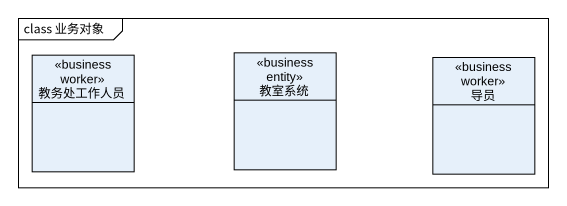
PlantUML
@startuml
mainframe class 业务对象
hide circle
hide empty members
class 教务处工作人员 <<business worker>>
class 教室系统 <<business entity>>
class 导员 <<business worker>>
@enduml
